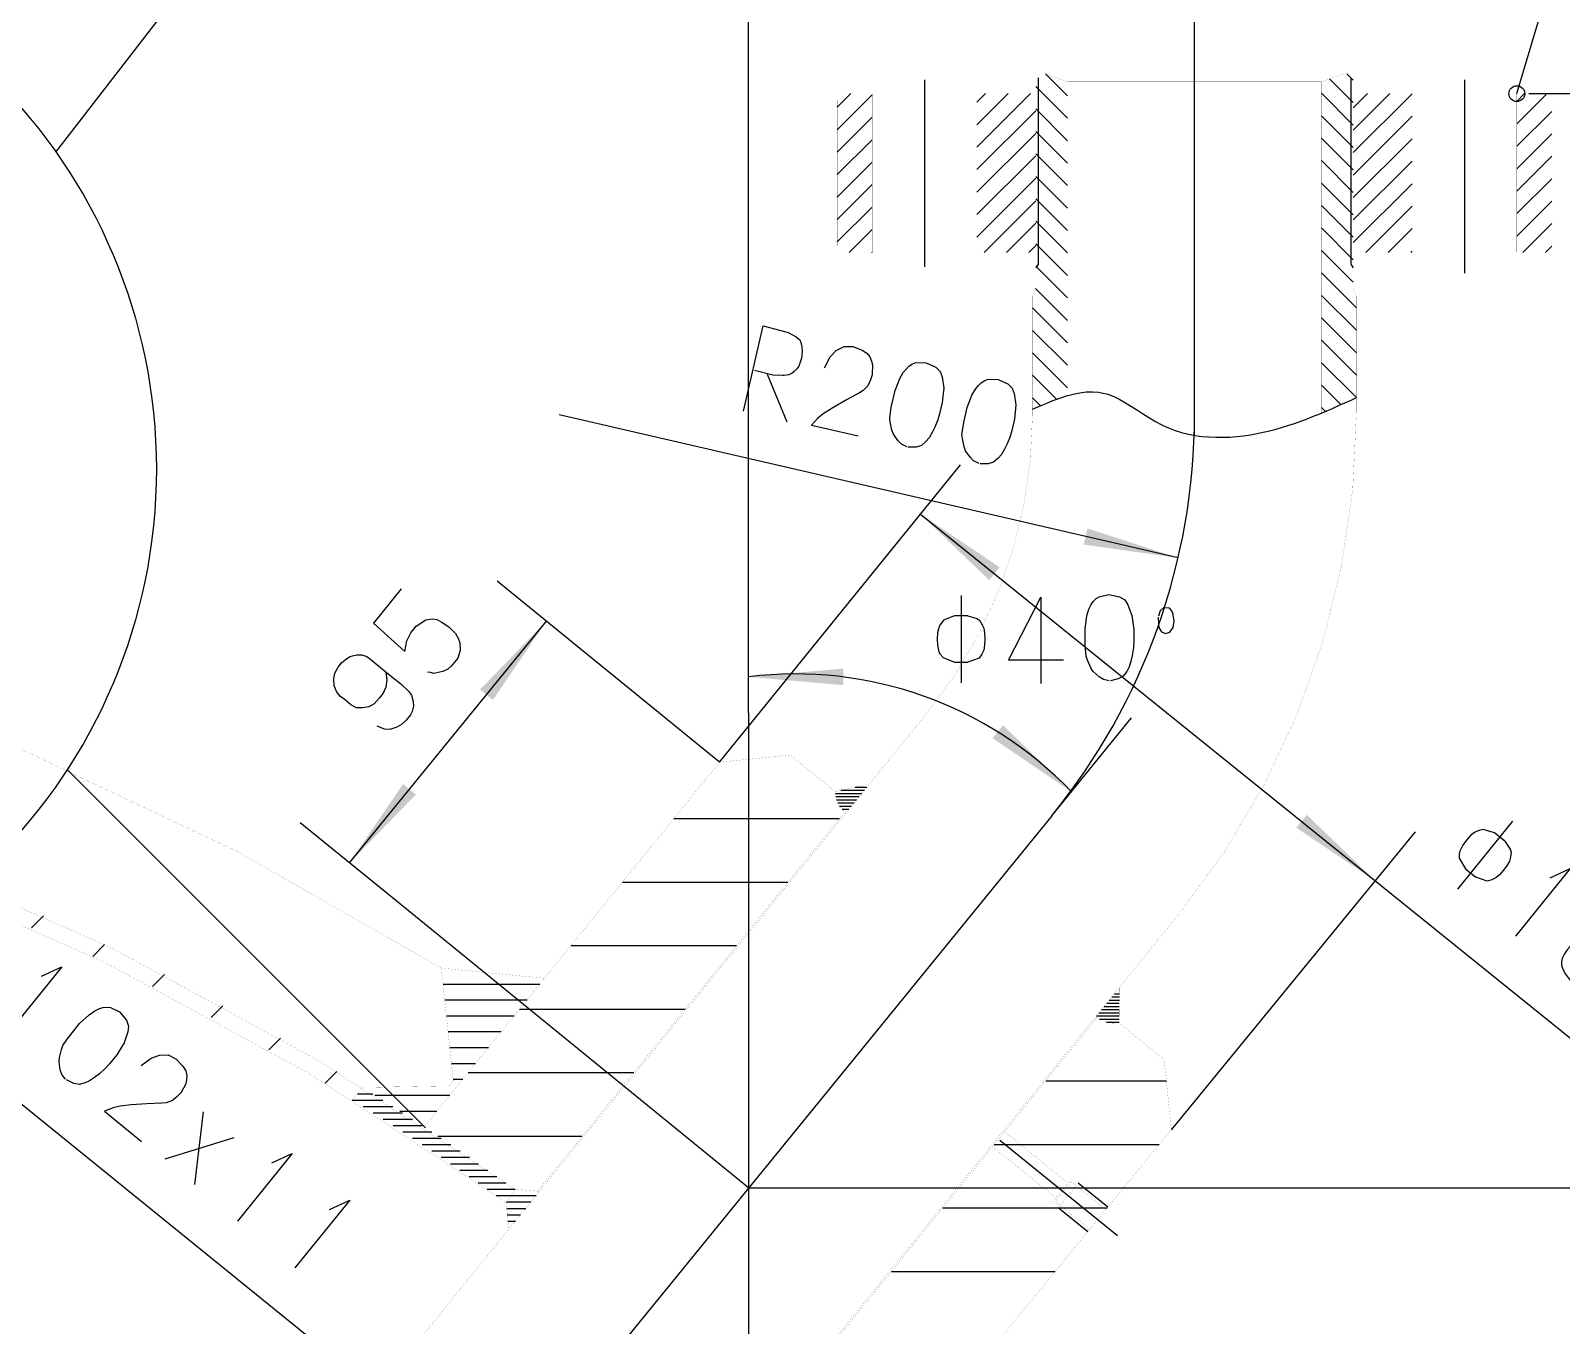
# Model space of a CAD drawing. Extents: x 0 to 8410, y 0 to 11890.
# Drawn here: x 3523.7 to 4005.7, y 8612.6 to 9020.4 of the extents above; entities that cross this region are included whole.
import ezdxf

# ---------------------------------------------------------------- set-up
doc = ezdxf.new("R2010")
doc.units = 0
doc.header["$MEASUREMENT"] = 0
for name, color, linetype in [('6', 7, 'Continuous'), ('7', 7, 'Continuous'), ('8', 7, 'Continuous')]:
    doc.layers.add(name, color=color, linetype=linetype)

# ---------------------------------------------------------------- blocks, each defined once
blk = doc.blocks.new('BLKENT32')
at = {"layer": '6', "color": 1, "linetype": 'Continuous'}
for p, q in [((3995.45, 9000.52), (4131.91, 9000.52)), ((4111.91, 8655.9), (4111.91, 9000.52)), ((3955.24, 8655.9), (4131.91, 8655.9))]:
    blk.add_line(p, q, dxfattribs=at)
at = {"layer": '6', "color": 2, "linetype": 'Continuous'}
for p, q in [((4071.59, 8853.61), (4073.13, 8854.62)), ((4073.13, 8854.62), (4076.49, 8855.9)), ((4076.49, 8855.9), (4080.97, 8856.45)), ((4080.97, 8856.45), (4084.61, 8856.45)), ((4084.61, 8856.45), (4086.57, 8856.36)), ((4086.57, 8856.36), (4089.09, 8855.99)), ((4089.09, 8855.99), (4090.91, 8855.53)), ((4090.91, 8855.53), (4092.73, 8854.98)), ((4092.73, 8854.98), (4094.13, 8854.25)), ((4094.13, 8854.25), (4095.67, 8853.15)), ((4069.91, 8848.67), (4070.61, 8851.96)), ((4070.61, 8851.96), (4071.59, 8853.61)), ((4095.67, 8853.15), (4096.51, 8851.6)), ((4096.51, 8851.6), (4097.07, 8849.13)), ((4070.61, 8845.56), (4069.91, 8848.67)), ((4071.17, 8844.64), (4070.61, 8845.56)), ((4072.15, 8843.64), (4071.17, 8844.64)), ((4095.81, 8845.56), (4094.13, 8843.73)), ((4096.65, 8846.93), (4095.81, 8845.56)), ((4097.07, 8848.76), (4096.65, 8846.93)), ((4073.27, 8843), (4072.15, 8843.64)), ((4074.53, 8842.36), (4073.27, 8843)), ((4076.63, 8841.72), (4074.53, 8842.36)), ((4080.69, 8841.17), (4076.63, 8841.72)), ((4085.59, 8841.17), (4080.69, 8841.17)), ((4086.99, 8841.26), (4085.59, 8841.17)), ((4089.37, 8841.44), (4086.99, 8841.26)), ((4090.63, 8841.9), (4089.37, 8841.44)), ((4093.01, 8843), (4090.63, 8841.9)), ((4094.13, 8843.73), (4093.01, 8843)), ((4071.17, 8829.82), (4072.15, 8831.01)), ((4072.15, 8831.01), (4073.27, 8831.83)), ((4073.27, 8831.83), (4074.39, 8832.38)), ((4074.39, 8832.38), (4077.47, 8833.02)), ((4077.47, 8833.02), (4079.15, 8832.84)), ((4079.15, 8832.84), (4081.11, 8832.47)), ((4081.11, 8832.47), (4082.93, 8831.38)), ((4082.93, 8831.38), (4083.91, 8830.37)), ((4083.91, 8830.37), (4086.99, 8826.89)), ((4097.21, 8817.92), (4097.21, 8833.02)), ((4070.19, 8825.06), (4070.61, 8828.17)), ((4070.61, 8828.17), (4071.17, 8829.82)), ((4086.99, 8826.89), (4090.35, 8823.23)), ((4070.75, 8822.41), (4070.19, 8825.06)), ((4072.57, 8820.3), (4070.75, 8822.41)), ((4090.35, 8823.23), (4092.87, 8820.76)), ((4092.87, 8820.76), (4094.69, 8819.39)), ((4074.95, 8818.84), (4072.57, 8820.3)), ((4078.73, 8817.92), (4074.95, 8818.84)), ((4094.69, 8819.39), (4097.21, 8817.92)), ((4070.33, 8805.11), (4070.89, 8806.76)), ((4070.89, 8806.76), (4071.73, 8808.04)), ((4071.73, 8808.04), (4072.71, 8808.96)), ((4072.71, 8808.96), (4074.11, 8809.6)), ((4074.11, 8809.6), (4075.79, 8809.87)), ((4075.79, 8809.87), (4077.61, 8809.6)), ((4077.61, 8809.6), (4078.87, 8809.23)), ((4078.87, 8809.23), (4080.41, 8807.77)), ((4080.41, 8807.77), (4081.53, 8805.94)), ((4082.65, 8803.92), (4083.21, 8806.58)), ((4083.21, 8806.58), (4083.63, 8807.86)), ((4083.63, 8807.86), (4084.75, 8809.05)), ((4084.75, 8809.05), (4086.43, 8810.05)), ((4086.43, 8810.05), (4087.97, 8810.33)), ((4087.97, 8810.33), (4090.63, 8810.33)), ((4090.63, 8810.33), (4091.89, 8810.24)), ((4091.89, 8810.24), (4093.71, 8809.6)), ((4093.71, 8809.6), (4094.69, 8808.77)), ((4094.69, 8808.77), (4095.67, 8807.49)), ((4095.67, 8807.49), (4096.51, 8805.94)), ((4070.19, 8803.19), (4070.33, 8805.11)), ((4070.19, 8800.08), (4070.19, 8803.19)), ((4081.53, 8805.94), (4082.09, 8804.29)), ((4082.09, 8804.29), (4082.51, 8802.28)), ((4082.51, 8802.28), (4082.65, 8803.92)), ((4096.51, 8801.18), (4096.37, 8799.07)), ((4096.51, 8805.94), (4096.51, 8801.18)), ((4070.47, 8798.8), (4070.19, 8800.08)), ((4071.03, 8797.7), (4070.47, 8798.8)), ((4071.87, 8796.88), (4071.03, 8797.7)), ((4072.99, 8795.96), (4071.87, 8796.88)), ((4094.69, 8796.33), (4093.57, 8795.41)), ((4095.67, 8797.7), (4094.69, 8796.33)), ((4096.37, 8799.07), (4095.67, 8797.7)), ((4074.11, 8795.41), (4072.99, 8795.96)), ((4075.23, 8794.87), (4074.11, 8795.41)), ((4093.57, 8795.41), (4091.47, 8794.5))]:
    blk.add_line(p, q, dxfattribs=at)
at = {"layer": '6', "color": 1, "linetype": 'Continuous'}
for points in [[(4111.91, 9000.52), (4114.53, 8970.63), (4109.3, 8970.63)], [(4111.91, 8655.9), (4109.3, 8685.78), (4114.53, 8685.78)]]:
    blk.add_solid(points, dxfattribs=at)
blk = doc.blocks.new('BLKENT34')
at = {"layer": '6', "color": 1, "linetype": 'Continuous'}
for p, q in [((3749.8, 8805.49), (3749.8, 8846.83)), ((3845.26, 8773.09), (3870.39, 8803.93))]:
    blk.add_line(p, q, dxfattribs=at)
at = {"layer": '6', "color": 2, "linetype": 'Continuous'}
for p, q in [((3816.7, 8842.5), (3816.7, 8814.92)), ((3831.62, 8822.06), (3841.87, 8841.94)), ((3841.87, 8841.94), (3841.87, 8814.78)), ((3857.61, 8839.42), (3858.25, 8840.54)), ((3858.25, 8840.54), (3859.25, 8841.52)), ((3859.25, 8841.52), (3860.17, 8842.08)), ((3860.17, 8842.08), (3863.28, 8842.78)), ((3863.28, 8842.78), (3866.57, 8842.08)), ((3866.57, 8842.08), (3868.22, 8841.1)), ((3868.22, 8841.1), (3869.23, 8839.56)), ((3814.6, 8836.06), (3811.21, 8834.66)), ((3818.81, 8836.06), (3814.6, 8836.06)), ((3818.81, 8836.06), (3821.64, 8835.22)), ((3821.64, 8835.22), (3822.47, 8834.66)), ((3855.78, 8832), (3856.32, 8836.06)), ((3856.32, 8836.06), (3856.97, 8838.16)), ((3856.97, 8838.16), (3857.61, 8839.42)), ((3869.23, 8839.56), (3870.51, 8836.2)), ((3870.51, 8836.2), (3871.06, 8831.72)), ((3878.74, 8835.64), (3878.83, 8833.54)), ((3879.38, 8837.6), (3878.83, 8835.92)), ((3880.48, 8838.58), (3879.38, 8837.6)), ((3882.31, 8838.44), (3880.48, 8838.58)), ((3883.04, 8837.6), (3882.31, 8838.44)), ((3883.5, 8836.48), (3883.04, 8837.6)), ((3883.78, 8834.38), (3883.5, 8836.48)), ((3809.29, 8830.74), (3809.2, 8828.78)), ((3809.66, 8832.28), (3809.29, 8830.74)), ((3810.02, 8833.12), (3809.66, 8832.28)), ((3810.39, 8833.68), (3810.02, 8833.12)), ((3811.21, 8834.66), (3810.39, 8833.68)), ((3822.47, 8834.66), (3823.38, 8833.26)), ((3823.38, 8833.26), (3823.84, 8832.14)), ((3823.84, 8832.14), (3824.11, 8830.74)), ((3824.11, 8830.74), (3824.21, 8828.78)), ((3855.78, 8827.1), (3855.78, 8832)), ((3871.06, 8831.72), (3871.06, 8828.08)), ((3878.83, 8833.54), (3879.02, 8832.42)), ((3879.02, 8832.42), (3879.29, 8831.86)), ((3879.29, 8831.86), (3879.84, 8831.02)), ((3879.84, 8831.02), (3881.03, 8830.46)), ((3881.03, 8830.46), (3882.49, 8830.88)), ((3882.49, 8830.88), (3883.5, 8832.42)), ((3883.5, 8832.42), (3883.78, 8834.38)), ((3809.2, 8828.78), (3809.29, 8826.82)), ((3809.29, 8826.82), (3809.75, 8824.72)), ((3823.84, 8825.28), (3823.29, 8824.02)), ((3824.11, 8826.82), (3823.84, 8825.28)), ((3824.21, 8828.78), (3824.11, 8826.82)), ((3855.87, 8825.7), (3855.78, 8827.1)), ((3856.05, 8823.32), (3855.87, 8825.7)), ((3870.97, 8826.12), (3870.6, 8823.6)), ((3871.06, 8828.08), (3870.97, 8826.12)), ((3809.75, 8824.72), (3810.12, 8824.02)), ((3810.12, 8824.02), (3811.03, 8822.9)), ((3811.03, 8822.9), (3814.6, 8821.5)), ((3814.6, 8821.5), (3818.81, 8821.5)), ((3822.38, 8822.76), (3818.81, 8821.5)), ((3823.29, 8824.02), (3822.38, 8822.76)), ((3848.91, 8822.06), (3831.62, 8822.06)), ((3856.51, 8822.06), (3856.05, 8823.32)), ((3857.61, 8819.68), (3856.51, 8822.06)), ((3870.14, 8821.78), (3869.59, 8819.96)), ((3870.6, 8823.6), (3870.14, 8821.78)), ((3858.34, 8818.56), (3857.61, 8819.68)), ((3860.17, 8816.88), (3858.34, 8818.56)), ((3861.54, 8816.04), (3860.17, 8816.88)), ((3863.37, 8815.62), (3861.54, 8816.04)), ((3866.21, 8816.18), (3863.74, 8815.62)), ((3867.76, 8817.02), (3866.21, 8816.18)), ((3868.86, 8818.56), (3867.76, 8817.02)), ((3869.59, 8819.96), (3868.86, 8818.56))]:
    blk.add_line(p, q, dxfattribs=at)
at = {"layer": '6', "color": 1, "linetype": 'Continuous'}
blk.add_arc((3764.57, 8697.42), 120.32, 43.7808, 97.0526, dxfattribs=at)
for points in [[(3749.8, 8816.83), (3779.68, 8819.45), (3779.68, 8814.22)], [(3851.44, 8780.67), (3826.62, 8797.52), (3829.92, 8801.57)]]:
    blk.add_solid(points, dxfattribs=at)
blk = doc.blocks.new('BLKENT35')
at = {"layer": '6', "color": 2, "linetype": 'Continuous'}
for p, q in [((3748.21, 8900.49), (3754.44, 8927.36)), ((3754.44, 8927.36), (3759.93, 8925.94)), ((3759.93, 8925.94), (3762.31, 8925.25)), ((3762.31, 8925.25), (3764.82, 8923.95)), ((3764.82, 8923.95), (3765.91, 8922.97)), ((3765.91, 8922.97), (3766.29, 8922.17)), ((3766.29, 8922.17), (3766.54, 8920.82)), ((3766.46, 8917.24), (3766.06, 8915.9)), ((3766.67, 8919.35), (3766.46, 8917.24)), ((3766.54, 8920.82), (3766.67, 8919.35)), ((3773.73, 8914.12), (3775.47, 8917.6)), ((3775.47, 8917.6), (3777.43, 8919.59)), ((3777.43, 8919.59), (3779.89, 8920.89)), ((3779.89, 8920.89), (3782.61, 8920.83)), ((3782.61, 8920.83), (3785.54, 8919.72)), ((3785.54, 8919.72), (3787.02, 8918.81)), ((3787.02, 8918.81), (3787.96, 8917.58)), ((3787.96, 8917.58), (3788.51, 8916.31)), ((3757.42, 8911.86), (3751.66, 8913.34)), ((3755.7, 8912.12), (3761.82, 8897.19)), ((3763.48, 8912.47), (3762.43, 8912)), ((3764.17, 8913.03), (3763.48, 8912.47)), ((3765.02, 8913.84), (3764.17, 8913.03)), ((3765.6, 8914.71), (3765.02, 8913.84)), ((3766.06, 8915.9), (3765.6, 8914.71)), ((3788.51, 8916.31), (3788.79, 8915.09)), ((3788.79, 8915.09), (3788.72, 8911.95)), ((3797.38, 8910.8), (3798.47, 8912.7)), ((3798.47, 8912.7), (3799.38, 8913.79)), ((3799.38, 8913.79), (3800.26, 8914.73)), ((3800.26, 8914.73), (3801.46, 8915.46)), ((3801.46, 8915.46), (3802.48, 8915.8)), ((3802.48, 8915.8), (3805.67, 8915.78)), ((3805.67, 8915.78), (3808.72, 8914.36)), ((3808.72, 8914.36), (3810.1, 8913.03)), ((3810.1, 8913.03), (3810.74, 8911.3)), ((3760.58, 8911.71), (3757.42, 8911.86)), ((3760.97, 8911.76), (3760.58, 8911.71)), ((3762.43, 8912), (3760.97, 8911.76)), ((3787.36, 8908.52), (3785.88, 8907)), ((3788.16, 8910.35), (3787.36, 8908.52)), ((3788.72, 8911.95), (3788.16, 8910.35)), ((3795.93, 8906.97), (3797.38, 8910.8)), ((3810.74, 8911.3), (3811.23, 8907.74)), ((3811.23, 8907.74), (3810.75, 8903.25)), ((3820.11, 8905.54), (3821.21, 8907.44)), ((3821.21, 8907.44), (3822.11, 8908.52)), ((3822.11, 8908.52), (3822.99, 8909.47)), ((3822.99, 8909.47), (3824.19, 8910.2)), ((3824.19, 8910.2), (3825.21, 8910.54)), ((3825.21, 8910.54), (3828.4, 8910.52)), ((3828.4, 8910.52), (3831.45, 8909.09)), ((3831.45, 8909.09), (3832.83, 8907.77)), ((3832.83, 8907.77), (3833.47, 8906.04)), ((3780.6, 8904.05), (3776.28, 8901.61)), ((3784.68, 8906.27), (3780.6, 8904.05)), ((3785.88, 8907), (3784.68, 8906.27)), ((3794.82, 8902.2), (3795.93, 8906.97)), ((3810.75, 8903.25), (3809.93, 8899.71)), ((3818.66, 8901.71), (3820.11, 8905.54)), ((3833.47, 8906.04), (3833.96, 8902.48)), ((3833.96, 8902.48), (3833.48, 8897.99)), ((3771.55, 8898.25), (3769.56, 8896.12)), ((3773.3, 8899.71), (3771.55, 8898.25)), ((3776.28, 8901.61), (3773.3, 8899.71)), ((3794.24, 8898.45), (3794.59, 8900.81)), ((3794.4, 8897.12), (3794.24, 8898.45)), ((3794.59, 8900.81), (3794.82, 8902.2)), ((3809.4, 8897.82), (3808.47, 8895.44)), ((3809.93, 8899.71), (3809.4, 8897.82)), ((3817.55, 8896.93), (3818.66, 8901.71)), ((3833.48, 8897.99), (3832.66, 8894.44)), ((3769.56, 8896.12), (3784.27, 8892.71)), ((3794.93, 8894.56), (3794.4, 8897.12)), ((3795.39, 8893.3), (3794.93, 8894.56)), ((3796.79, 8891.25), (3795.39, 8893.3)), ((3807.62, 8893.77), (3806.67, 8892.13)), ((3808.47, 8895.44), (3807.62, 8893.77)), ((3816.97, 8893.19), (3817.33, 8895.55)), ((3817.13, 8891.86), (3816.97, 8893.19)), ((3817.33, 8895.55), (3817.55, 8896.93)), ((3832.66, 8894.44), (3832.13, 8892.55)), ((3797.94, 8890.12), (3796.79, 8891.25)), ((3799.63, 8889.3), (3797.94, 8890.12)), ((3802.52, 8889.21), (3799.99, 8889.22)), ((3804.23, 8889.67), (3802.52, 8889.21)), ((3805.64, 8890.93), (3804.23, 8889.67)), ((3806.67, 8892.13), (3805.64, 8890.93)), ((3817.66, 8889.29), (3817.13, 8891.86)), ((3818.12, 8888.04), (3817.66, 8889.29)), ((3819.53, 8885.99), (3818.12, 8888.04)), ((3830.35, 8888.51), (3829.4, 8886.86)), ((3831.2, 8890.18), (3830.35, 8888.51)), ((3832.13, 8892.55), (3831.2, 8890.18)), ((3820.67, 8884.86), (3819.53, 8885.99)), ((3822.36, 8884.04), (3820.67, 8884.86)), ((3825.25, 8883.94), (3822.72, 8883.95)), ((3826.96, 8884.41), (3825.25, 8883.94)), ((3828.37, 8885.66), (3826.96, 8884.41)), ((3829.4, 8886.86), (3828.37, 8885.66))]:
    blk.add_line(p, q, dxfattribs=at)
at = {"layer": '6', "color": 1, "linetype": 'Continuous'}
blk.add_line((3885.05, 8854.29), (3690.2, 8899.41), dxfattribs=at)
blk.add_solid([(3885.05, 8854.29), (3855.34, 8858.49), (3856.52, 8863.58)], dxfattribs=at)
blk = doc.blocks.new('BLKENT119')
at = {"layer": '6', "color": 2, "linetype": 'Continuous'}
for p, q in [((3640.46, 8844.57), (3631.68, 8833.79)), ((3648.17, 8834.75), (3650.3, 8835.14)), ((3650.3, 8835.14), (3651.68, 8834.85)), ((3631.68, 8833.79), (3641.53, 8824.82)), ((3642.24, 8828.14), (3643.43, 8830.71)), ((3643.43, 8830.71), (3645.11, 8832.76)), ((3645.11, 8832.76), (3648.17, 8834.75)), ((3651.68, 8834.85), (3653.21, 8834.07)), ((3653.21, 8834.07), (3655.5, 8832.44)), ((3655.5, 8832.44), (3657.5, 8830.46)), ((3657.5, 8830.46), (3658.35, 8829.06)), ((3641.53, 8824.82), (3642.24, 8828.14)), ((3658.35, 8829.06), (3658.91, 8827.54)), ((3658.91, 8827.54), (3658.95, 8825.15)), ((3620.58, 8819.94), (3621.62, 8821.22)), ((3621.62, 8821.22), (3623.27, 8822.58)), ((3623.27, 8822.58), (3624.35, 8823.24)), ((3624.35, 8823.24), (3625.08, 8823.47)), ((3625.08, 8823.47), (3626.42, 8823.79)), ((3626.42, 8823.79), (3628.04, 8823.78)), ((3628.04, 8823.78), (3629.58, 8823.23)), ((3629.58, 8823.23), (3630.83, 8822.33)), ((3630.83, 8822.33), (3635.82, 8818.26)), ((3658.26, 8822.76), (3656.18, 8820.2)), ((3658.95, 8825.15), (3658.26, 8822.76)), ((3619.24, 8816.3), (3619.57, 8818.04)), ((3619.34, 8813.98), (3619.24, 8816.3)), ((3619.57, 8818.04), (3620.58, 8819.94)), ((3635.55, 8818.36), (3635.86, 8815.87)), ((3635.86, 8815.87), (3635.62, 8813.58)), ((3635.82, 8818.26), (3640.27, 8814.63)), ((3649.67, 8818.19), (3648.67, 8818.3)), ((3650.72, 8817.93), (3649.67, 8818.19)), ((3653.52, 8818.48), (3650.72, 8817.93)), ((3655.1, 8819.31), (3653.52, 8818.48)), ((3656.18, 8820.2), (3655.1, 8819.31)), ((3620.11, 8812.05), (3619.34, 8813.98)), ((3621.35, 8810.69), (3620.11, 8812.05)), ((3634.79, 8811.67), (3633.51, 8810.11)), ((3635.62, 8813.58), (3634.79, 8811.67)), ((3640.27, 8814.63), (3642.7, 8812.3)), ((3642.7, 8812.3), (3643.67, 8811.04)), ((3643.67, 8811.04), (3644.22, 8809.06)), ((3622.87, 8809.45), (3621.35, 8810.69)), ((3624.61, 8808.04), (3622.87, 8809.45)), ((3626.36, 8807.08), (3624.61, 8808.04)), ((3628.36, 8807.11), (3626.36, 8807.08)), ((3630.21, 8807.37), (3628.36, 8807.11)), ((3631.9, 8808.35), (3630.21, 8807.37)), ((3633.51, 8810.11), (3631.9, 8808.35)), ((3644.28, 8807.59), (3643.84, 8805.94)), ((3644.22, 8809.06), (3644.28, 8807.59)), ((3635.16, 8800.38), (3632.86, 8801.32)), ((3640.49, 8801.83), (3639.08, 8800.97)), ((3641.98, 8803.21), (3640.49, 8801.83)), ((3643.37, 8804.91), (3641.98, 8803.21)), ((3643.84, 8805.94), (3643.37, 8804.91)), ((3636.89, 8800.28), (3635.16, 8800.38)), ((3639.08, 8800.97), (3636.89, 8800.28))]:
    blk.add_line(p, q, dxfattribs=at)
at = {"layer": '6', "color": 1, "linetype": 'Continuous'}
for p, q in [((3740.65, 8789.95), (3670.63, 8847)), ((3624.14, 8758.26), (3686.14, 8834.36)), ((3639.27, 8745.94), (3608.64, 8770.89))]:
    blk.add_line(p, q, dxfattribs=at)
for points in [[(3686.14, 8834.36), (3669.29, 8809.54), (3665.24, 8812.84)], [(3624.14, 8758.26), (3640.99, 8783.08), (3645.05, 8779.78)]]:
    blk.add_solid(points, dxfattribs=at)
blk = doc.blocks.new('BLKENT281')
at = {"layer": '6', "color": 2, "linetype": 'Continuous'}
for p, q in [((3515.39, 8740.38), (3498.04, 8718.95)), ((3500.93, 8734.44), (3499.77, 8732.86)), ((3502.23, 8735.91), (3500.93, 8734.44)), ((3503.49, 8736.87), (3502.23, 8735.91)), ((3504.3, 8737.29), (3503.49, 8736.87)), ((3504.94, 8737.5), (3504.3, 8737.29)), ((3506.19, 8737.74), (3504.94, 8737.5)), ((3509.7, 8736.7), (3506.19, 8737.74)), ((3512.98, 8734.05), (3509.7, 8736.7)), ((3512.98, 8734.05), (3514.65, 8731.61)), ((3498.8, 8730.94), (3498.64, 8730.16)), ((3498.64, 8730.16), (3498.65, 8728.72)), ((3499.77, 8732.86), (3498.8, 8730.94)), ((3514.77, 8729), (3514.42, 8727.84)), ((3514.65, 8731.61), (3514.94, 8730.66)), ((3514.94, 8730.66), (3514.77, 8729)), ((3498.65, 8728.72), (3500.54, 8725.38)), ((3500.54, 8725.38), (3503.81, 8722.74)), ((3512.59, 8725), (3511.29, 8723.53)), ((3513.75, 8726.58), (3512.59, 8725)), ((3514.42, 8727.84), (3513.75, 8726.58)), ((3533.58, 8725.47), (3516.31, 8704.15)), ((3527.2, 8722.53), (3533.58, 8725.47)), ((3507.38, 8721.47), (3503.81, 8722.74)), ((3508.88, 8721.87), (3507.38, 8721.47)), ((3510.1, 8722.51), (3508.88, 8721.87)), ((3511.29, 8723.53), (3510.1, 8722.51)), ((3539.15, 8707.63), (3542.13, 8710.44)), ((3542.13, 8710.44), (3543.95, 8711.67)), ((3543.95, 8711.67), (3545.24, 8712.25)), ((3545.24, 8712.25), (3546.44, 8712.71)), ((3546.44, 8712.71), (3547.84, 8712.84)), ((3547.84, 8712.84), (3548.91, 8712.7)), ((3548.91, 8712.7), (3551.77, 8711.29)), ((3551.77, 8711.29), (3553.88, 8708.67)), ((3536.07, 8703.82), (3539.15, 8707.63)), ((3554.36, 8705.04), (3553.24, 8701.62)), ((3553.88, 8708.67), (3554.55, 8706.87)), ((3554.55, 8706.87), (3554.36, 8705.04)), ((3533.46, 8699.45), (3533.9, 8700.71)), ((3533.9, 8700.71), (3535.26, 8702.68)), ((3535.26, 8702.68), (3536.07, 8703.82)), ((3553.24, 8701.62), (3550.85, 8697.8)), ((3532.68, 8695.57), (3532.82, 8696.91)), ((3533.05, 8693.12), (3532.68, 8695.57)), ((3532.82, 8696.91), (3533.46, 8699.45)), ((3550.85, 8697.8), (3548.56, 8694.97)), ((3558.59, 8694.41), (3561.68, 8696.78)), ((3561.68, 8696.78), (3564.31, 8697.7)), ((3564.31, 8697.7), (3567.09, 8697.79)), ((3567.09, 8697.79), (3569.51, 8696.56)), ((3569.51, 8696.56), (3571.66, 8694.27)), ((3533.59, 8691.6), (3533.05, 8693.12)), ((3534.74, 8690.12), (3533.59, 8691.6)), ((3543.88, 8690.65), (3542.31, 8689.58)), ((3545.38, 8691.77), (3543.88, 8690.65)), ((3547.25, 8693.5), (3545.38, 8691.77)), ((3548.56, 8694.97), (3547.25, 8693.5)), ((3571.66, 8694.27), (3572.59, 8692.8)), ((3572.59, 8692.8), (3572.9, 8691.29)), ((3572.9, 8691.29), (3572.83, 8689.9)), ((3537.3, 8688.77), (3535.03, 8689.89)), ((3539.04, 8688.45), (3537.3, 8688.77)), ((3540.86, 8688.95), (3539.04, 8688.45)), ((3542.31, 8689.58), (3540.86, 8688.95)), ((3571.11, 8685.89), (3569.92, 8684.7)), ((3572.56, 8688.69), (3571.11, 8685.89)), ((3572.83, 8689.9), (3572.56, 8688.69)), ((3549.68, 8681.09), (3546.96, 8680.05)), ((3551.89, 8681.64), (3549.68, 8681.09)), ((3555.4, 8682.04), (3551.89, 8681.64)), ((3560.36, 8682.35), (3555.4, 8682.04)), ((3565, 8682.56), (3560.36, 8682.35)), ((3566.4, 8682.68), (3565, 8682.56)), ((3568.4, 8683.41), (3566.4, 8682.68)), ((3569.92, 8684.7), (3568.4, 8683.41)), ((3546.96, 8680.05), (3558.69, 8670.55)), ((3575.47, 8656.96), (3578.12, 8679.86)), ((3566.14, 8665.06), (3587.85, 8671.8)), ((3606.12, 8666.74), (3588.85, 8645.41)), ((3599.73, 8663.8), (3606.12, 8666.74)), ((3624.25, 8652.05), (3606.98, 8630.73)), ((3617.87, 8649.11), (3624.25, 8652.05))]:
    blk.add_line(p, q, dxfattribs=at)
at = {"layer": '6', "color": 1, "linetype": 'Continuous'}
blk.add_line((3468.31, 8724.83), (3711.68, 8527.74), dxfattribs=at)
for points in [[(3632.8, 8591.62), (3657.67, 8574.84), (3654.38, 8570.78)], [(3711.68, 8527.74), (3686.81, 8544.52), (3690.1, 8548.58)]]:
    blk.add_solid(points, dxfattribs=at)
blk = doc.blocks.new('BLKENT291')
at = {"layer": '6', "color": 2, "linetype": 'Continuous'}
for p, q in [((3802.63, 9086.77), (3805.74, 9093.07)), ((3805.74, 9093.07), (3805.74, 9065.63)), ((3820.47, 9072.77), (3830.72, 9092.65)), ((3830.72, 9092.65), (3830.72, 9065.49)), ((3846.46, 9090.13), (3847.1, 9091.25)), ((3847.1, 9091.25), (3848.1, 9092.23)), ((3848.1, 9092.23), (3849.02, 9092.79)), ((3849.02, 9092.79), (3852.13, 9093.49)), ((3852.13, 9093.49), (3855.42, 9092.79)), ((3855.42, 9092.79), (3857.07, 9091.81)), ((3857.07, 9091.81), (3858.08, 9090.27)), ((3844.63, 9082.71), (3845.18, 9086.77)), ((3845.18, 9086.77), (3845.82, 9088.87)), ((3845.82, 9088.87), (3846.46, 9090.13)), ((3858.08, 9090.27), (3859.36, 9086.91)), ((3859.36, 9086.91), (3859.91, 9082.43)), ((3844.63, 9077.81), (3844.63, 9082.71)), ((3859.91, 9082.43), (3859.91, 9078.79)), ((3844.72, 9076.41), (3844.63, 9077.81)), ((3844.9, 9074.03), (3844.72, 9076.41)), ((3859.82, 9076.83), (3859.45, 9074.31)), ((3859.91, 9078.79), (3859.82, 9076.83)), ((3837.76, 9072.77), (3820.47, 9072.77)), ((3845.36, 9072.77), (3844.9, 9074.03)), ((3846.46, 9070.39), (3845.36, 9072.77)), ((3858.99, 9072.49), (3858.44, 9070.67)), ((3859.45, 9074.31), (3858.99, 9072.49)), ((3847.19, 9069.27), (3846.46, 9070.39)), ((3849.02, 9067.59), (3847.19, 9069.27)), ((3850.39, 9066.75), (3849.02, 9067.59)), ((3852.22, 9066.33), (3850.39, 9066.75)), ((3855.06, 9066.89), (3852.59, 9066.33)), ((3856.61, 9067.73), (3855.06, 9066.89)), ((3857.71, 9069.27), (3856.61, 9067.73)), ((3858.44, 9070.67), (3857.71, 9069.27))]:
    blk.add_line(p, q, dxfattribs=at)
at = {"layer": '6', "color": 1, "linetype": 'Continuous'}
for p, q in [((3749.8, 8805.49), (3749.8, 9071.49)), ((3890.2, 9009.78), (3890.2, 9071.49)), ((3749.8, 9051.49), (3890.2, 9051.49))]:
    blk.add_line(p, q, dxfattribs=at)
for points in [[(3749.8, 9051.49), (3779.68, 9054.1), (3779.68, 9048.87)], [(3890.2, 9051.49), (3860.32, 9048.87), (3860.32, 9054.1)]]:
    blk.add_solid(points, dxfattribs=at)
blk = doc.blocks.new('BLKENT313')
at = {"layer": '6', "color": 1, "linetype": 'Continuous'}
for p, q in [((3740.65, 8789.95), (3816.52, 8883.64)), ((3803.93, 8868.1), (4111.91, 8619.72)), ((3882.92, 8674.22), (3959.83, 8768.07))]:
    blk.add_line(p, q, dxfattribs=at)
at = {"layer": '6', "color": 2, "linetype": 'Continuous'}
for p, q in [((3990.31, 8771.39), (3973, 8749.92)), ((3978.41, 8767.85), (3977.16, 8766.89)), ((3979.22, 8768.28), (3978.41, 8767.85)), ((3979.86, 8768.48), (3979.22, 8768.28)), ((3981.12, 8768.73), (3979.86, 8768.48)), ((3984.63, 8767.69), (3981.12, 8768.73)), ((3987.91, 8765.05), (3984.63, 8767.69)), ((3974.7, 8763.83), (3973.74, 8761.91)), ((3975.86, 8765.42), (3974.7, 8763.83)), ((3977.16, 8766.89), (3975.86, 8765.42)), ((3987.91, 8765.05), (3989.59, 8762.62)), ((3989.59, 8762.62), (3989.88, 8761.67)), ((3973.74, 8761.91), (3973.58, 8761.14)), ((3973.58, 8761.14), (3973.59, 8759.69)), ((3973.59, 8759.69), (3975.49, 8756.36)), ((3989.36, 8758.84), (3988.7, 8757.58)), ((3989.71, 8760), (3989.36, 8758.84)), ((3989.88, 8761.67), (3989.71, 8760)), ((3975.49, 8756.36), (3978.77, 8753.72)), ((3982.34, 8752.46), (3978.77, 8753.72)), ((3985.06, 8753.5), (3983.84, 8752.87)), ((3986.24, 8754.53), (3985.06, 8753.5)), ((3987.54, 8756), (3986.24, 8754.53)), ((3988.7, 8757.58), (3987.54, 8756)), ((4008.53, 8756.51), (3991.3, 8735.16)), ((4002.15, 8753.56), (4008.53, 8756.51)), ((3983.84, 8752.87), (3982.34, 8752.46)), ((4017.97, 8742.42), (4019.47, 8743.55)), ((4019.47, 8743.55), (4021.52, 8744.06)), ((4021.52, 8744.06), (4023.51, 8743.9)), ((4023.51, 8743.9), (4025.94, 8742.83)), ((4015.52, 8737.93), (4016.09, 8739.8)), ((4016.09, 8739.8), (4017.36, 8741.66)), ((4017.36, 8741.66), (4017.97, 8742.42)), ((4025.94, 8742.83), (4027.99, 8741)), ((4027.99, 8741), (4029.42, 8739.13)), ((4029.42, 8739.13), (4029.83, 8737.89)), ((4012.18, 8733.79), (4010.25, 8733)), ((4013.71, 8733.64), (4012.18, 8733.79)), ((4015.73, 8736.14), (4015.52, 8737.93)), ((4016.75, 8734.06), (4015.73, 8736.14)), ((4018.34, 8732.24), (4016.75, 8734.06)), ((4029.57, 8735.23), (4027.94, 8732.77)), ((4029.83, 8736.28), (4029.57, 8735.23)), ((4029.83, 8737.89), (4029.83, 8736.28)), ((4006.68, 8729.59), (4006, 8728.16)), ((4007.58, 8730.84), (4006.68, 8729.59)), ((4008.37, 8731.83), (4007.58, 8730.84)), ((4009.28, 8732.53), (4008.37, 8731.83)), ((4010.25, 8733), (4009.28, 8732.53)), ((4014.77, 8733.5), (4013.71, 8733.64)), ((4016.56, 8732.95), (4014.77, 8733.5)), ((4019.64, 8731.37), (4016.56, 8732.95)), ((4020.56, 8729.01), (4018.84, 8731.84)), ((4020.81, 8730.78), (4019.64, 8731.37)), ((4021.4, 8727.43), (4020.56, 8729.01)), ((4022.69, 8730.35), (4020.81, 8730.78)), ((4024.71, 8730.52), (4022.69, 8730.35)), ((4026.49, 8731.42), (4024.71, 8730.52)), ((4027.94, 8732.77), (4026.49, 8731.42)), ((4039.97, 8731.52), (4031.05, 8721.62)), ((4050.8, 8722.78), (4039.97, 8731.52)), ((4005.81, 8727.05), (4005.78, 8726)), ((4005.78, 8726), (4006.2, 8724.76)), ((4006, 8728.16), (4005.81, 8727.05)), ((4006.2, 8724.76), (4006.97, 8723.24)), ((4021.23, 8723.43), (4021.46, 8725.76)), ((4021.46, 8725.76), (4021.4, 8727.43)), ((4006.97, 8723.24), (4007.92, 8721.94)), ((4007.92, 8721.94), (4009.38, 8720.4)), ((4009.38, 8720.4), (4011.64, 8719.12)), ((4017.08, 8718.87), (4018.38, 8719.61)), ((4018.38, 8719.61), (4019.44, 8720.92)), ((4019.44, 8720.92), (4020.58, 8722.34)), ((4020.58, 8722.34), (4021.23, 8723.43)), ((4031.05, 8721.62), (4034.37, 8720.93)), ((4034.37, 8720.93), (4036.95, 8719.75)), ((4036.95, 8719.75), (4039.01, 8718.08)), ((4011.64, 8719.12), (4012.51, 8718.59)), ((4012.51, 8718.59), (4014.1, 8718.39)), ((4014.1, 8718.39), (4015.17, 8718.25)), ((4015.17, 8718.25), (4015.87, 8718.4)), ((4015.87, 8718.4), (4017.08, 8718.87)), ((4024.46, 8713.45), (4024.56, 8714.45)), ((4039.01, 8718.08), (4041.02, 8715.03)), ((4041.02, 8715.03), (4041.42, 8712.9)), ((4024.2, 8712.4), (4024.46, 8713.45)), ((4024.77, 8709.6), (4024.2, 8712.4)), ((4025.61, 8708.02), (4024.77, 8709.6)), ((4040.36, 8709.98), (4038.74, 8707.69)), ((4041.13, 8711.52), (4040.36, 8709.98)), ((4041.42, 8712.9), (4041.13, 8711.52)), ((4050.56, 8688.09), (4053.16, 8710.99)), ((4026.51, 8706.95), (4025.61, 8708.02)), ((4029.07, 8704.88), (4026.51, 8706.95)), ((4031.47, 8704.2), (4029.07, 8704.88)), ((4035.38, 8704.83), (4033.86, 8704.25)), ((4036.77, 8705.68), (4035.38, 8704.83)), ((4038.74, 8707.69), (4036.77, 8705.68)), ((4033.86, 8704.25), (4031.47, 8704.2)), ((4041.21, 8696.17), (4062.9, 8702.95)), ((4061.74, 8687.52), (4082.2, 8696.56)), ((4082.2, 8696.56), (4065.15, 8675.42)), ((4075.2, 8676.67), (4061.74, 8687.52)), ((4099.34, 8683.28), (4082.12, 8661.92)), ((4092.97, 8680.32), (4099.34, 8683.28))]:
    blk.add_line(p, q, dxfattribs=at)
at = {"layer": '6', "color": 1, "linetype": 'Continuous'}
for points in [[(3803.93, 8868.1), (3828.84, 8851.37), (3825.55, 8847.3)], [(3947.15, 8752.6), (3922.24, 8769.32), (3925.53, 8773.4)]]:
    blk.add_solid(points, dxfattribs=at)
blk = doc.blocks.new('BLKENT359')
at = {"layer": '7', "color": 1, "linetype": 'Continuous'}
for p, q in [((3777.7, 8996.22), (3782, 9000.52)), ((3777.7, 8989.15), (3788.7, 9000.15)), ((3821.7, 8983.65), (3838.57, 9000.52)), ((3821.7, 8990.72), (3831.5, 9000.52)), ((3821.7, 8997.79), (3824.43, 9000.52)), ((3940.2, 8989.01), (3951.71, 9000.52)), ((3940.2, 8996.08), (3944.64, 9000.52)), ((3940.2, 8981.94), (3958.7, 9000.44)), ((3991.7, 8998.09), (3994.13, 9000.52)), ((3991.7, 8991.01), (4000.95, 9000.27)), ((3821.7, 8976.58), (3840.2, 8995.08)), ((3991.7, 8983.94), (4002.7, 8994.94)), ((3777.7, 8982.08), (3788.7, 8993.07)), ((3940.2, 8974.87), (3958.7, 8993.37)), ((3777.7, 8975), (3788.7, 8986)), ((3821.7, 8969.51), (3840.2, 8988.01)), ((3940.2, 8967.8), (3958.7, 8986.3)), ((3991.7, 8976.87), (4002.7, 8987.87)), ((3821.7, 8962.44), (3840.2, 8980.94)), ((3991.7, 8969.8), (4002.7, 8980.8)), ((3777.7, 8967.93), (3788.7, 8978.93)), ((3940.2, 8960.73), (3958.7, 8979.23)), ((3777.7, 8960.86), (3788.7, 8971.86)), ((3821.7, 8955.36), (3840.2, 8973.86)), ((3940.2, 8953.66), (3958.7, 8972.16)), ((3991.7, 8962.73), (4002.7, 8973.73)), ((3823.93, 8950.52), (3840.2, 8966.79)), ((3944.13, 8950.52), (3958.7, 8965.09)), ((3991.7, 8955.66), (4002.7, 8966.66)), ((3777.7, 8953.79), (3788.7, 8964.79)), ((3781.5, 8950.52), (3788.7, 8957.72)), ((3831, 8950.52), (3840.2, 8959.72)), ((3951.2, 8950.52), (3958.7, 8958.01)), ((3993.63, 8950.52), (4002.7, 8959.59)), ((3788.57, 8950.52), (3788.7, 8950.65)), ((3838.07, 8950.52), (3840.2, 8952.65)), ((3958.28, 8950.52), (3958.7, 8950.94)), ((4000.7, 8950.52), (4002.7, 8952.52))]:
    blk.add_line(p, q, dxfattribs=at)
blk = doc.blocks.new('BLKENT360')
at = {"layer": '7', "color": 1, "linetype": 'Continuous'}
for p, q in [((3850.2, 8999.83), (3843.28, 9006.75)), ((3850.2, 8992.75), (3840.2, 9002.75)), ((3850.2, 8985.68), (3840.2, 8995.68)), ((3850.2, 8978.61), (3840.2, 8988.61)), ((3850.2, 8971.54), (3840.2, 8981.54)), ((3850.2, 8964.47), (3840.2, 8974.47)), ((3850.2, 8957.4), (3840.2, 8967.4)), ((3850.2, 8950.33), (3840.2, 8960.33)), ((3850.2, 8943.26), (3840.2, 8953.26)), ((3850.2, 8936.19), (3840.2, 8946.19)), ((3850.2, 8929.11), (3840.16, 8939.15)), ((3850.2, 8922.04), (3839.2, 8933.04)), ((3850.2, 8914.97), (3839.2, 8925.97)), ((3850.2, 8907.9), (3839.2, 8918.9)), ((3846.77, 8904.27), (3839.2, 8911.83)), ((3841.74, 8902.22), (3839.2, 8904.76))]:
    blk.add_line(p, q, dxfattribs=at)
blk = doc.blocks.new('BLKENT361')
at = {"layer": '7', "color": 1, "linetype": 'Continuous'}
for p, q in [((3940.2, 8997.71), (3932.75, 9005.16)), ((3940.2, 9004.78), (3938.2, 9006.78)), ((3940.2, 8990.63), (3930.2, 9000.63)), ((3940.2, 8983.56), (3930.2, 8993.56)), ((3940.2, 8976.49), (3930.2, 8986.49)), ((3940.2, 8969.42), (3930.2, 8979.42)), ((3940.2, 8962.35), (3930.2, 8972.35)), ((3940.2, 8955.28), (3930.2, 8965.28)), ((3940.2, 8948.21), (3930.2, 8958.21)), ((3940.2, 8941.14), (3930.2, 8951.14)), ((3941.2, 8933.07), (3930.2, 8944.06)), ((3941.2, 8925.99), (3930.2, 8936.99)), ((3941.2, 8918.92), (3930.2, 8929.92)), ((3941.2, 8911.85), (3930.2, 8922.85)), ((3941.2, 8904.78), (3930.2, 8915.78)), ((3936.3, 8902.61), (3930.2, 8908.71)), ((3931.36, 8900.48), (3930.2, 8901.64))]:
    blk.add_line(p, q, dxfattribs=at)
blk = doc.blocks.new('BLKENT362')
at = {"layer": '7', "color": 1, "linetype": 'Continuous'}
for p, q in [((3863.36, 8715.05), (3866.54, 8715.05)), ((3864.17, 8716.05), (3866.56, 8716.05)), ((3864.98, 8717.05), (3866.57, 8717.05)), ((3859.31, 8710.05), (3866.47, 8710.05)), ((3860.12, 8711.05), (3866.49, 8711.05)), ((3860.93, 8712.05), (3866.5, 8712.05)), ((3861.74, 8713.05), (3866.52, 8713.05)), ((3862.55, 8714.05), (3866.53, 8714.05)), ((3860.27, 8709.05), (3866.46, 8709.05)), ((3862.51, 8708.05), (3866.44, 8708.05))]:
    blk.add_line(p, q, dxfattribs=at)
blk = doc.blocks.new('BLKENT595')
at = {"layer": '7', "color": 1, "linetype": 'Continuous'}
for p, q in [((3464.06, 8762.7), (3467.95, 8766.59)), ((3484.46, 8754.82), (3488.31, 8758.66)), ((3504.46, 8746.53), (3508.26, 8750.33)), ((3524.06, 8737.84), (3527.83, 8741.61)), ((3543.28, 8728.78), (3547.02, 8732.52)), ((3562.13, 8719.34), (3565.84, 8723.05)), ((3580.61, 8709.54), (3584.3, 8713.23)), ((3598.74, 8699.39), (3602.4, 8703.05)), ((3616.52, 8688.88), (3620.16, 8692.52))]:
    blk.add_line(p, q, dxfattribs=at)
blk = doc.blocks.new('BLKENT596')
at = {"layer": '7', "color": 1, "linetype": 'Continuous'}
blk.add_line((3644.4, 8678.49), (3535.26, 8787.64), dxfattribs=at)
blk = doc.blocks.new('BLKENT732')
at = {"layer": '8', "color": 1, "linetype": 'Continuous'}
blk.add_line((3991.7, 9000.52), (4115.12, 9415.78), dxfattribs=at)
blk.add_circle((3991.7, 9000.52), 2.5, dxfattribs=at)
blk = doc.blocks.new('BLKENT864')
at = {"layer": '8', "color": 1, "linetype": 'Continuous'}
for p, q in [((3783.37, 8782.13), (3787.07, 8782.13)), ((3777.12, 8780.13), (3785.45, 8780.13)), ((3777.25, 8779.13), (3784.64, 8779.13)), ((3777.49, 8778.13), (3783.83, 8778.13)), ((3777.88, 8777.13), (3783.02, 8777.13)), ((3778.85, 8781.13), (3786.26, 8781.13)), ((3778.44, 8776.13), (3782.21, 8776.13)), ((3779.22, 8775.13), (3781.4, 8775.13))]:
    blk.add_line(p, q, dxfattribs=at)
blk = doc.blocks.new('BLKENT865')
at = {"layer": '8', "color": 1, "linetype": 'Continuous'}
for p, q in [((3674.93, 8653.45), (3682.87, 8653.45)), ((3673.57, 8651.45), (3681.25, 8651.45)), ((3673.63, 8649.45), (3679.63, 8649.45)), ((3673.82, 8647.45), (3678.01, 8647.45)), ((3674.01, 8645.45), (3676.39, 8645.45))]:
    blk.add_line(p, q, dxfattribs=at)
blk = doc.blocks.new('BLKENT866')
at = {"layer": '8', "color": 1, "linetype": 'Continuous'}
for p, q in [((3653.59, 8720.1), (3684.08, 8720.1)), ((3654.11, 8715.1), (3680.04, 8715.1)), ((3654.64, 8710.1), (3675.99, 8710.1)), ((3655.17, 8705.1), (3671.94, 8705.1)), ((3655.69, 8700.1), (3667.89, 8700.1)), ((3656.22, 8695.1), (3663.84, 8695.1)), ((3656.74, 8690.1), (3659.79, 8690.1)), ((3632.15, 8685.1), (3655.74, 8685.1)), ((3640, 8680.1), (3651.69, 8680.1))]:
    blk.add_line(p, q, dxfattribs=at)
blk = doc.blocks.new('BLKENT867')
at = {"layer": '8', "color": 1, "linetype": 'Continuous'}
for p, q in [((3726.3, 8772.22), (3778.41, 8772.22)), ((3710.1, 8752.22), (3762.21, 8752.22)), ((3693.9, 8732.22), (3746.02, 8732.22)), ((3677.71, 8712.22), (3729.82, 8712.22)), ((3661.51, 8692.22), (3713.63, 8692.22)), ((3652, 8672.22), (3697.43, 8672.22))]:
    blk.add_line(p, q, dxfattribs=at)
blk = doc.blocks.new('BLKENT868')
at = {"layer": '8', "color": 1, "linetype": 'Continuous'}
for p, q in [((3626.65, 8685.52), (3631.47, 8685.52)), ((3625.03, 8683.52), (3634.63, 8683.52)), ((3628.44, 8681.52), (3637.77, 8681.52)), ((3631.61, 8679.52), (3640.88, 8679.52)), ((3634.75, 8677.52), (3643.96, 8677.52)), ((3637.86, 8675.52), (3647.02, 8675.52)), ((3640.94, 8673.52), (3650.05, 8673.52)), ((3644, 8671.52), (3653.05, 8671.52)), ((3647.03, 8669.52), (3656.03, 8669.52)), ((3650.04, 8667.52), (3658.98, 8667.52)), ((3653.02, 8665.52), (3661.9, 8665.52)), ((3655.97, 8663.52), (3664.81, 8663.52)), ((3658.9, 8661.52), (3667.68, 8661.52)), ((3661.8, 8659.52), (3670.54, 8659.52)), ((3664.68, 8657.52), (3673.37, 8657.52)), ((3667.53, 8655.52), (3676.33, 8655.52)), ((3670.37, 8653.52), (3674.98, 8653.52))]:
    blk.add_line(p, q, dxfattribs=at)
blk = doc.blocks.new('BLKENT872')
at = {"layer": '8', "color": 1, "linetype": 'Continuous'}
for p, q in [((3843.37, 8689.56), (3881.35, 8689.56)), ((3827.17, 8669.56), (3879.1, 8669.56)), ((3810.98, 8649.56), (3862.71, 8649.56)), ((3794.78, 8629.56), (3846.32, 8629.56)), ((3778.58, 8609.56), (3829.93, 8609.56)), ((3763.04, 8589.56), (3813.54, 8589.56)), ((3779.28, 8569.56), (3797.15, 8569.56))]:
    blk.add_line(p, q, dxfattribs=at)
blk = doc.blocks.new('BLKENT758')
at = {"layer": '8', "color": 1, "linetype": 'Continuous'}
blk.add_line((3648.05, 8674.84), (3644.4, 8678.49), dxfattribs=at)
at = {"layer": '8', "color": 7, "linetype": 'Continuous', "const_width": 0.03}
for points in [[(3740.65, 8789.95), (3762.87, 8792.22)], [(3777.06, 8780.73), (3762.87, 8792.22)], [(3740.65, 8789.95), (3647.65, 8675.11)], [(3777.06, 8780.73), (3787.88, 8783.13)], [(3777.17, 8779.69), (3777.06, 8780.73)], [(3780.09, 8774.3), (3683.38, 8654.87)], [(3780.08, 8774.32), (3780.48, 8773.99)], [(3685.54, 8721.9), (3653.06, 8725.1)], [(3656.8, 8689.58), (3653.06, 8725.1)], [(3866.44, 8707.92), (3880.67, 8696.26)], [(3882.94, 8674.05), (3880.67, 8696.26)], [(3628.27, 8687.52), (3625.1, 8683.61)], [(3655.54, 8688.02), (3628.27, 8687.52)], [(3656.8, 8689.58), (3655.54, 8688.02)], [(3882.92, 8674.22), (3789.18, 8559.84)], [(3676.28, 8655.45), (3673.46, 8651.27)], [(3676.28, 8655.45), (3683.98, 8654.82)], [(3673.46, 8651.27), (3674.27, 8642.82)]]:
    blk.add_lwpolyline(points, dxfattribs=at)
blk.add_lwpolyline([(3777.17, 8779.69, 0.198922), (3780.09, 8774.3, -0.1)], format="xyb", dxfattribs=at)
at = {"layer": '8'}
for name in ['BLKENT864', 'BLKENT867', 'BLKENT866', 'BLKENT868', 'BLKENT872', 'BLKENT865']:
    blk.add_blockref(name, (0, 0), dxfattribs=at)

msp = doc.modelspace()

# ---------------------------------------------------------------- linework, layer by layer
at = {"layer": '6'}
for p, q in [((3531.72, 8982.1), (3610.62, 9084.28)), ((3890.2, 8892.91), (3890.2, 9009.78)), ((3805.2, 9004.89), (3805.2, 8945.99)), ((3840.95, 9005.53), (3840.95, 8946.78)), ((3939.45, 9005.53), (3939.45, 8946.78)), ((3975.2, 9004.84), (3975.2, 8943.98)), ((3840.95, 8946.78), (3840.2, 8945.7)), ((3939.45, 8946.78), (3940.2, 8945.7)), ((3841.36, 8902.04), (3843.5, 8902.96)), ((3843.5, 8902.96), (3845.65, 8903.82)), ((3845.65, 8903.82), (3847.78, 8904.62)), ((3847.78, 8904.62), (3849.89, 8905.31)), ((3849.89, 8905.31), (3851.99, 8905.89)), ((3851.99, 8905.89), (3854.06, 8906.32)), ((3854.06, 8906.32), (3856.11, 8906.57)), ((3856.11, 8906.57), (3858.13, 8906.63)), ((3858.13, 8906.63), (3860.11, 8906.47)), ((3860.11, 8906.47), (3860.96, 8906.33)), ((3860.96, 8906.33), (3860.96, 8906.33)), ((3860.96, 8906.33), (3862.89, 8905.82)), ((3862.89, 8905.82), (3864.79, 8905.1)), ((3864.79, 8905.1), (3866.67, 8904.2)), ((3866.67, 8904.2), (3868.53, 8903.17)), ((3868.53, 8903.17), (3870.39, 8902.03)), ((3935.58, 8902.25), (3937.53, 8903.13)), ((3937.53, 8903.13), (3939.49, 8904.01)), ((3939.49, 8904.01), (3941.2, 8904.78)), ((3839.2, 8901.1), (3841.36, 8902.04)), ((3870.39, 8902.03), (3872.25, 8900.83)), ((3872.25, 8900.83), (3874.12, 8899.62)), ((3874.12, 8899.62), (3876, 8898.42)), ((3876, 8898.42), (3877.92, 8897.27)), ((3923.68, 8897.38), (3925.69, 8898.13)), ((3925.69, 8898.13), (3927.68, 8898.91)), ((3927.68, 8898.91), (3929.67, 8899.71)), ((3929.67, 8899.71), (3931.65, 8900.54)), ((3931.65, 8900.54), (3933.61, 8901.39)), ((3933.61, 8901.39), (3935.58, 8902.25)), ((3877.92, 8897.27), (3879.87, 8896.23)), ((3879.87, 8896.23), (3880.05, 8896.14)), ((3880.05, 8896.14), (3880.05, 8896.14)), ((3880.05, 8896.14), (3882.05, 8895.23)), ((3882.05, 8895.23), (3884.09, 8894.46)), ((3884.09, 8894.46), (3886.16, 8893.81)), ((3886.16, 8893.81), (3888.27, 8893.28)), ((3888.27, 8893.28), (3890.4, 8892.87)), ((3890.4, 8892.87), (3892.56, 8892.58)), ((3903.48, 8892.54), (3905.66, 8892.79)), ((3905.66, 8892.79), (3907.83, 8893.11)), ((3907.83, 8893.11), (3909.99, 8893.5)), ((3909.99, 8893.5), (3911.26, 8893.76)), ((3911.26, 8893.76), (3913.38, 8894.24)), ((3911.26, 8893.76), (3911.26, 8893.76)), ((3913.38, 8894.24), (3915.48, 8894.78)), ((3915.48, 8894.78), (3917.56, 8895.36)), ((3917.56, 8895.36), (3919.61, 8896)), ((3919.61, 8896), (3921.65, 8896.67)), ((3921.65, 8896.67), (3923.68, 8897.38)), ((3892.56, 8892.58), (3894.73, 8892.38)), ((3894.73, 8892.38), (3896.91, 8892.29)), ((3896.91, 8892.29), (3899.1, 8892.28)), ((3899.1, 8892.28), (3901.29, 8892.37)), ((3901.29, 8892.37), (3903.48, 8892.54)), ((3749.8, 8805.49), (3749.8, 8460.23)), ((3845.26, 8773.09), (3650.62, 8534.15)), ((3749.8, 8655.9), (3639.27, 8745.94)), ((3828.87, 8670.95), (3865.96, 8640.91)), ((3862.89, 8649.83), (3853.57, 8657.39)), ((3749.8, 8655.9), (3955.24, 8655.9)), ((3856.6, 8642.06), (3847.27, 8649.61))]:
    msp.add_line(p, q, dxfattribs=at)
at = {"layer": '6', "const_width": 0.03}
for points in [[(3840.2, 9004.78), (3842.2, 9006.78)], [(3840.2, 9004.78), (3840.2, 8939.78)], [(3842.2, 9006.78), (3938.2, 9006.78)], [(3843.2, 9006.78), (3850.21, 9004.23)], [(3850.2, 9004.23), (3930.2, 9004.23)], [(3850.2, 8905.41), (3850.2, 9004.23)], [(3937.2, 9006.78), (3930.2, 9004.23)], [(3930.2, 8899.94), (3930.2, 9004.23)], [(3938.2, 9006.78), (3940.2, 9004.78)], [(3940.2, 9004.78), (3940.2, 8939.78)], [(3777.7, 8998.52), (3779.7, 9000.52)], [(3779.7, 9000.52), (3840.2, 9000.52)], [(3788.7, 9000.52), (3788.7, 8950.52)], [(3821.7, 9000.52), (3821.7, 8950.52)], [(3940.2, 9000.52), (4000.7, 9000.52)], [(3958.7, 9000.52), (3958.7, 8950.52)], [(3991.7, 9000.52), (3991.7, 8950.52)], [(4002.7, 8998.52), (4000.7, 9000.52)], [(3777.7, 8998.52), (3777.7, 8952.52)], [(4002.7, 8998.52), (4002.7, 8952.52)], [(3779.7, 8950.52), (3777.7, 8952.52)], [(4000.7, 8950.52), (4002.7, 8952.52)], [(3779.7, 8950.52), (3840.2, 8950.52)], [(3840.2, 8946.78), (3840.95, 8946.78)], [(3939.45, 8946.78), (3940.2, 8946.78)], [(3940.2, 8950.52), (4000.7, 8950.52)], [(3839.2, 8899.27), (3839.2, 8936.78)], [(3941.2, 8900.06), (3941.2, 8936.78)], [(3805.99, 8805.49), (3610.62, 8564.23)], [(3885.27, 8742.11), (3689.89, 8500.83)], [(3866.44, 8707.92), (3866.6, 8719)], [(3859.56, 8709.57), (3762.92, 8590.22)], [(3859.55, 8709.57), (3859.15, 8709.9)], [(3865.4, 8707.81), (3866.44, 8707.92)], [(3850.31, 8657.45), (3830.41, 8673.57)], [(3846.53, 8652.79), (3826.63, 8668.9)], [(3851.38, 8657.87), (3846.35, 8651.65)], [(3846.53, 8652.79), (3850.31, 8657.45)], [(3853.57, 8657.39), (3847.27, 8649.61)], [(3851.38, 8657.87), (3850.31, 8657.45)], [(3862.26, 8649.06), (3851.38, 8657.87)], [(3846.35, 8651.65), (3846.53, 8652.79)], [(3857.23, 8642.84), (3846.35, 8651.65)]]:
    msp.add_lwpolyline(points, dxfattribs=at)
for points in [[(3839.2, 8936.78, 0.16224), (3840.2, 8939.78, -0.1)], [(3940.2, 8939.78, 0.16224), (3941.2, 8936.78, -0.1)], [(3805.99, 8805.49, 0.171836), (3839.2, 8899.27, -0.1)], [(3885.27, 8742.11, 0.171818), (3941.2, 8900.06, -0.1)], [(3653.06, 8725.1, 0.0581547), (3454, 8819.33, -0.1)], [(3676.28, 8655.45, 0.102336), (3341.07, 8803.91, -0.1)], [(3673.45, 8651.33, 0.102781), (3338.56, 8799.34, -0.1)], [(3859.54, 8709.59, 0.198911), (3865.4, 8707.81, -0.1)]]:
    msp.add_lwpolyline(points, format="xyb", dxfattribs=at)
at = {"layer": '6'}
msp.add_circle((3389.8, 8882.25), 173.525, dxfattribs=at)
msp.add_arc((3690.2, 8899.41), 200, 320.834, 0, dxfattribs=at)

# ---------------------------------------------------------------- block references
for name in ['BLKENT732', 'BLKENT291', 'BLKENT360', 'BLKENT361', 'BLKENT359', 'BLKENT32', 'BLKENT35', 'BLKENT313', 'BLKENT119', 'BLKENT34', 'BLKENT596', 'BLKENT758', 'BLKENT595', 'BLKENT281', 'BLKENT362']:
    msp.add_blockref(name, (0, 0), dxfattribs=at)

doc.saveas('drawing.dxf')
